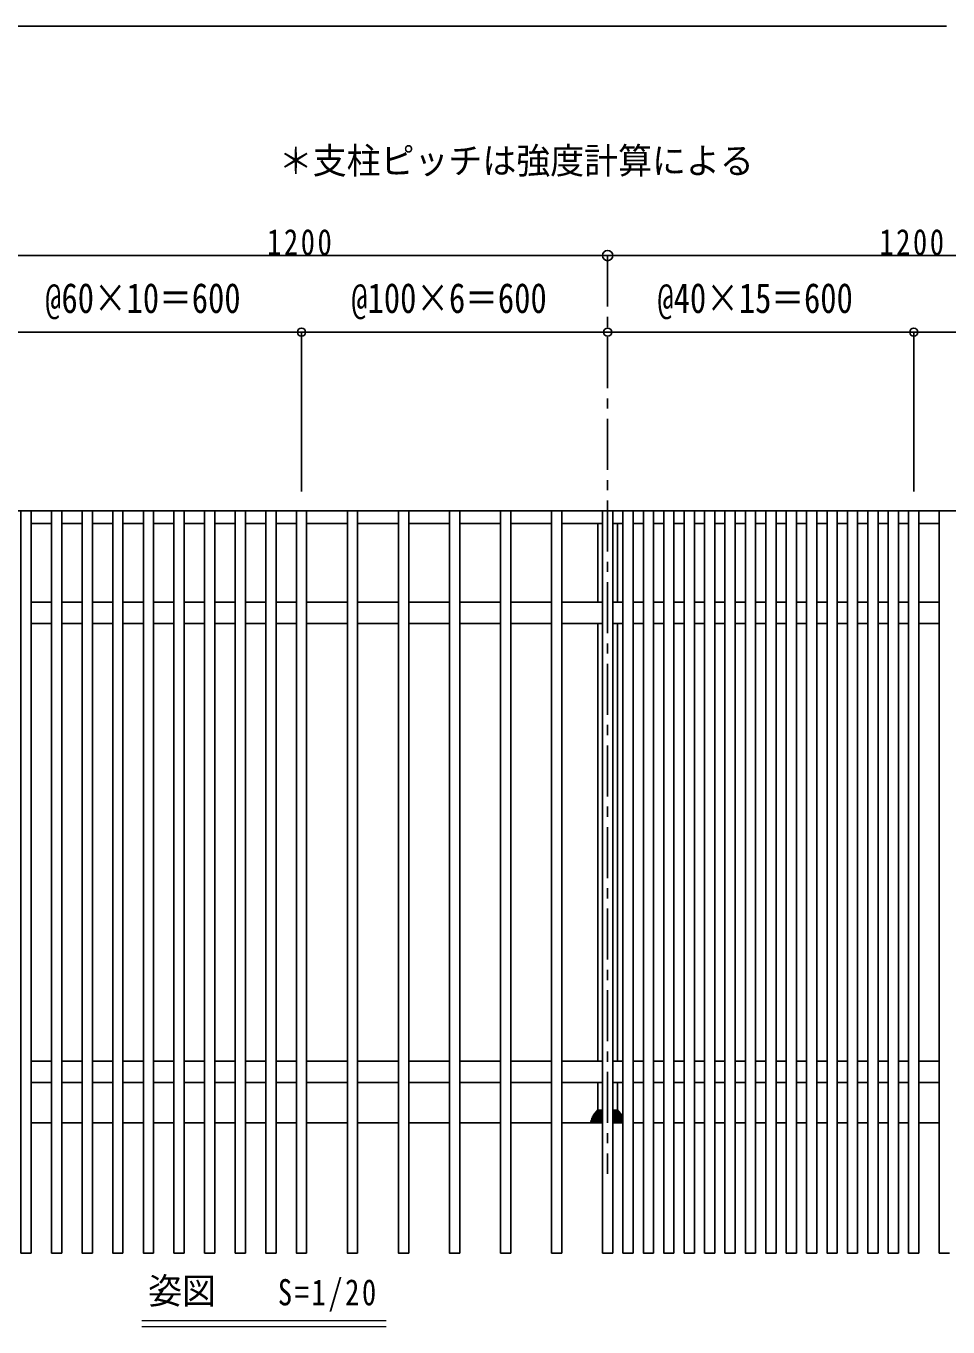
# Model space of a CAD drawing. Units: millimetres at full size, sheet at 1:5, with parts at other scales. Extents: x -1050 to 1050, y -742 to 742.
# Drawn here: x 252 to 704, y 45 to 682 of the extents above; entities that cross this region are included whole.
import ezdxf
from ezdxf.enums import TextEntityAlignment as Align

# ---------------------------------------------------------------- set-up
doc = ezdxf.new("R2010")
doc.units = ezdxf.units.MM
doc.header["$LTSCALE"] = 5
doc.linetypes.add('CHAIN1', pattern=[8, 5, -1, 1, -1])
doc.layers.add('0-9_文字', color=3, linetype='Continuous', lineweight=20)
doc.layers.add('1-5_図枠1_1', color=7, linetype='Continuous')
doc.layers.add('1-6_姿図', color=7, linetype='Continuous')
doc.styles.add('ＭＳ ゴシック', font='')
doc.styles.get('ＭＳ ゴシック').set_extended_font_data('MS Gothic')

# ---------------------------------------------------------------- blocks, each defined once
blk = doc.blocks.new('dimension_origin')
at = {"color": 0, "linetype": 'Continuous', "lineweight": -2}
blk.add_circle((0, 0), 1.25, dxfattribs=at)

msp = doc.modelspace()

# ---------------------------------------------------------------- linework, layer by layer
at = {"layer": '0-9_文字'}
for p, q in [((429.008, 48), (309.255, 48)), ((429.008, 45), (309.255, 45))]:
    msp.add_line(p, q, dxfattribs=at)
at = {"layer": '1-5_図枠1_1'}
msp.add_line((-990, 682.5), (703.535, 682.5), dxfattribs=at)
at = {"layer": '1-6_姿図'}
for p, q in [((237.5, 570), (537.5, 570)), ((537.5, 570), (837.5, 570)), ((237.5, 532.5), (387.5, 532.5)), ((387.5, 532.5), (537.5, 532.5)), ((387.5, 532.5), (387.5, 454.445)), ((537.5, 532.5), (687.5, 532.5)), ((687.5, 532.5), (837.5, 532.5)), ((687.5, 532.5), (687.5, 454.445)), ((-85, 445), (877.5, 445)), ((255, 445), (255, 81.25)), ((270, 445), (270, 81.25)), ((285, 445), (285, 81.25)), ((300, 445), (300, 81.25)), ((315, 445), (315, 81.25)), ((330, 445), (330, 81.25)), ((345, 445), (345, 81.25)), ((360, 445), (360, 81.25)), ((375, 445), (375, 81.25)), ((390, 445), (390, 81.25)), ((415, 445), (415, 81.25)), ((440, 445), (440, 81.25)), ((465, 445), (465, 81.25)), ((490, 445), (490, 81.25)), ((515, 445), (515, 81.25)), ((540, 445), (540, 81.25)), ((550, 445), (550, 81.25)), ((560, 445), (560, 81.25)), ((570, 445), (570, 81.25)), ((580, 445), (580, 81.25)), ((590, 445), (590, 81.25)), ((600, 445), (600, 81.25)), ((610, 445), (610, 81.25)), ((620, 445), (620, 81.25)), ((630, 445), (630, 81.25)), ((640, 445), (640, 81.25)), ((650, 445), (650, 81.25)), ((660, 445), (660, 81.25)), ((670, 445), (670, 81.25)), ((680, 445), (680, 81.25)), ((690, 445), (690, 81.25)), ((265, 438.75), (255, 438.75)), ((280, 438.75), (270, 438.75)), ((295, 438.75), (285, 438.75)), ((310, 438.75), (300, 438.75)), ((325, 438.75), (315, 438.75)), ((340, 438.75), (330, 438.75)), ((355, 438.75), (345, 438.75)), ((370, 438.75), (360, 438.75)), ((385, 438.75), (375, 438.75)), ((410, 438.75), (390, 438.75)), ((435, 438.75), (415, 438.75)), ((460, 438.75), (440, 438.75)), ((485, 438.75), (465, 438.75)), ((510, 438.75), (490, 438.75)), ((535, 438.75), (515, 438.75)), ((532.75, 438.75), (532.75, 400.25)), ((545, 438.75), (540, 438.75)), ((542.25, 400.25), (542.25, 438.75)), ((555, 438.75), (550, 438.75)), ((565, 438.75), (560, 438.75)), ((575, 438.75), (570, 438.75)), ((585, 438.75), (580, 438.75)), ((595, 438.75), (590, 438.75)), ((605, 438.75), (600, 438.75)), ((615, 438.75), (610, 438.75)), ((625, 438.75), (620, 438.75)), ((635, 438.75), (630, 438.75)), ((645, 438.75), (640, 438.75)), ((655, 438.75), (650, 438.75)), ((665, 438.75), (660, 438.75)), ((675, 438.75), (670, 438.75)), ((685, 438.75), (680, 438.75)), ((700, 438.75), (690, 438.75)), ((265, 400.25), (255, 400.25)), ((280, 400.25), (270, 400.25)), ((295, 400.25), (285, 400.25)), ((310, 400.25), (300, 400.25)), ((325, 400.25), (315, 400.25)), ((340, 400.25), (330, 400.25)), ((355, 400.25), (345, 400.25)), ((370, 400.25), (360, 400.25)), ((385, 400.25), (375, 400.25)), ((410, 400.25), (390, 400.25)), ((435, 400.25), (415, 400.25)), ((460, 400.25), (440, 400.25)), ((485, 400.25), (465, 400.25)), ((510, 400.25), (490, 400.25)), ((535, 400.25), (515, 400.25)), ((545, 400.25), (540, 400.25)), ((555, 400.25), (550, 400.25)), ((565, 400.25), (560, 400.25)), ((575, 400.25), (570, 400.25)), ((585, 400.25), (580, 400.25)), ((595, 400.25), (590, 400.25)), ((605, 400.25), (600, 400.25)), ((615, 400.25), (610, 400.25)), ((625, 400.25), (620, 400.25)), ((635, 400.25), (630, 400.25)), ((645, 400.25), (640, 400.25)), ((655, 400.25), (650, 400.25)), ((665, 400.25), (660, 400.25)), ((675, 400.25), (670, 400.25)), ((685, 400.25), (680, 400.25)), ((700, 400.25), (690, 400.25)), ((265, 389.75), (255, 389.75)), ((280, 389.75), (270, 389.75)), ((295, 389.75), (285, 389.75)), ((310, 389.75), (300, 389.75)), ((325, 389.75), (315, 389.75)), ((340, 389.75), (330, 389.75)), ((355, 389.75), (345, 389.75)), ((370, 389.75), (360, 389.75)), ((385, 389.75), (375, 389.75)), ((410, 389.75), (390, 389.75)), ((435, 389.75), (415, 389.75)), ((460, 389.75), (440, 389.75)), ((485, 389.75), (465, 389.75)), ((510, 389.75), (490, 389.75)), ((535, 389.75), (515, 389.75)), ((532.75, 389.75), (532.75, 175.25)), ((545, 389.75), (540, 389.75)), ((542.25, 175.25), (542.25, 389.75)), ((555, 389.75), (550, 389.75)), ((565, 389.75), (560, 389.75)), ((575, 389.75), (570, 389.75)), ((585, 389.75), (580, 389.75)), ((595, 389.75), (590, 389.75)), ((605, 389.75), (600, 389.75)), ((615, 389.75), (610, 389.75)), ((625, 389.75), (620, 389.75)), ((635, 389.75), (630, 389.75)), ((645, 389.75), (640, 389.75)), ((655, 389.75), (650, 389.75)), ((665, 389.75), (660, 389.75)), ((675, 389.75), (670, 389.75)), ((685, 389.75), (680, 389.75)), ((700, 389.75), (690, 389.75)), ((265, 175.25), (255, 175.25)), ((280, 175.25), (270, 175.25)), ((295, 175.25), (285, 175.25)), ((310, 175.25), (300, 175.25)), ((325, 175.25), (315, 175.25)), ((340, 175.25), (330, 175.25)), ((355, 175.25), (345, 175.25)), ((370, 175.25), (360, 175.25)), ((385, 175.25), (375, 175.25)), ((410, 175.25), (390, 175.25)), ((435, 175.25), (415, 175.25)), ((460, 175.25), (440, 175.25)), ((485, 175.25), (465, 175.25)), ((510, 175.25), (490, 175.25)), ((535, 175.25), (515, 175.25)), ((545, 175.25), (540, 175.25)), ((555, 175.25), (550, 175.25)), ((565, 175.25), (560, 175.25)), ((575, 175.25), (570, 175.25)), ((585, 175.25), (580, 175.25)), ((595, 175.25), (590, 175.25)), ((605, 175.25), (600, 175.25)), ((615, 175.25), (610, 175.25)), ((625, 175.25), (620, 175.25)), ((635, 175.25), (630, 175.25)), ((645, 175.25), (640, 175.25)), ((655, 175.25), (650, 175.25)), ((665, 175.25), (660, 175.25)), ((675, 175.25), (670, 175.25)), ((685, 175.25), (680, 175.25)), ((700, 175.25), (690, 175.25)), ((265, 164.75), (255, 164.75)), ((280, 164.75), (270, 164.75)), ((295, 164.75), (285, 164.75)), ((310, 164.75), (300, 164.75)), ((325, 164.75), (315, 164.75)), ((340, 164.75), (330, 164.75)), ((355, 164.75), (345, 164.75)), ((370, 164.75), (360, 164.75)), ((385, 164.75), (375, 164.75)), ((410, 164.75), (390, 164.75)), ((435, 164.75), (415, 164.75)), ((460, 164.75), (440, 164.75)), ((485, 164.75), (465, 164.75)), ((510, 164.75), (490, 164.75)), ((535, 164.75), (515, 164.75)), ((532.75, 164.75), (532.75, 151.25)), ((545, 164.75), (540, 164.75)), ((542.25, 151.25), (542.25, 164.75)), ((555, 164.75), (550, 164.75)), ((565, 164.75), (560, 164.75)), ((575, 164.75), (570, 164.75)), ((585, 164.75), (580, 164.75)), ((595, 164.75), (590, 164.75)), ((605, 164.75), (600, 164.75)), ((615, 164.75), (610, 164.75)), ((625, 164.75), (620, 164.75)), ((635, 164.75), (630, 164.75)), ((645, 164.75), (640, 164.75)), ((655, 164.75), (650, 164.75)), ((665, 164.75), (660, 164.75)), ((675, 164.75), (670, 164.75)), ((685, 164.75), (680, 164.75)), ((700, 164.75), (690, 164.75)), ((529.687, 147.014), (529.687, 146.599)), ((530.005, 147.76), (530.005, 147.407)), ((530.005, 147.407), (535, 147.407)), ((530.408, 148.524), (530.408, 148.2)), ((530.408, 148.2), (535, 148.2)), ((530.86, 149.001), (535, 149.001)), ((530.924, 149.302), (530.924, 149.001)), ((531.382, 149.8), (535, 149.8)), ((531.573, 150.1), (531.573, 149.8)), ((532.027, 150.6), (535, 150.6)), ((532.25, 150.75), (532.25, 150.6)), ((532.75, 151.25), (535, 151.25)), ((542.25, 151.25), (540, 151.25)), ((542.973, 150.6), (540, 150.6)), ((543.618, 149.8), (540, 149.8)), ((544.14, 149.001), (540, 149.001)), ((544.592, 148.2), (540, 148.2)), ((544.995, 147.407), (540, 147.407)), ((542.75, 150.75), (542.75, 150.6)), ((543.427, 150.1), (543.427, 149.8)), ((544.076, 149.302), (544.076, 149.001)), ((544.592, 148.524), (544.592, 148.2)), ((544.995, 147.76), (544.995, 147.407)), ((265, 145), (255, 145)), ((280, 145), (270, 145)), ((295, 145), (285, 145)), ((310, 145), (300, 145)), ((325, 145), (315, 145)), ((340, 145), (330, 145)), ((355, 145), (345, 145)), ((370, 145), (360, 145)), ((385, 145), (375, 145)), ((410, 145), (390, 145)), ((435, 145), (415, 145)), ((460, 145), (440, 145)), ((485, 145), (465, 145)), ((510, 145), (490, 145)), ((535, 145), (515, 145)), ((529.25, 145.482), (529.25, 145)), ((529.441, 146.311), (529.441, 145.8)), ((529.441, 145.8), (535, 145.8)), ((529.687, 146.6), (535, 146.6)), ((545, 146.6), (540, 146.6)), ((545, 145.8), (540, 145.8)), ((545, 145), (540, 145)), ((555, 145), (550, 145)), ((565, 145), (560, 145)), ((575, 145), (570, 145)), ((585, 145), (580, 145)), ((595, 145), (590, 145)), ((605, 145), (600, 145)), ((615, 145), (610, 145)), ((625, 145), (620, 145)), ((635, 145), (630, 145)), ((645, 145), (640, 145)), ((655, 145), (650, 145)), ((665, 145), (660, 145)), ((675, 145), (670, 145)), ((685, 145), (680, 145)), ((700, 145), (690, 145))]:
    msp.add_line(p, q, dxfattribs=at)
at = {"layer": '1-6_姿図', "linetype": 'CHAIN1'}
msp.add_line((537.5, 570), (537.5, 120), dxfattribs=at)
at = {"layer": '1-6_姿図'}
for points in [[(250, 445), (250, 81.25), (255, 81.25)], [(265, 445), (265, 81.25), (270, 81.25)], [(280, 445), (280, 81.25), (285, 81.25)], [(295, 445), (295, 81.25), (300, 81.25)], [(310, 445), (310, 81.25), (315, 81.25)], [(325, 445), (325, 81.25), (330, 81.25)], [(340, 445), (340, 81.25), (345, 81.25)], [(355, 445), (355, 81.25), (360, 81.25)], [(370, 445), (370, 81.25), (375, 81.25)], [(385, 445), (385, 81.25), (390, 81.25)], [(410, 445), (410, 81.25), (415, 81.25)], [(435, 445), (435, 81.25), (440, 81.25)], [(460, 445), (460, 81.25), (465, 81.25)], [(485, 445), (485, 81.25), (490, 81.25)], [(510, 445), (510, 81.25), (515, 81.25)], [(535, 445), (535, 81.25), (540, 81.25)], [(545, 445), (545, 81.25), (550, 81.25)], [(555, 445), (555, 81.25), (560, 81.25)], [(565, 445), (565, 81.25), (570, 81.25)], [(575, 445), (575, 81.25), (580, 81.25)], [(585, 445), (585, 81.25), (590, 81.25)], [(595, 445), (595, 81.25), (600, 81.25)], [(605, 445), (605, 81.25), (610, 81.25)], [(615, 445), (615, 81.25), (620, 81.25)], [(625, 445), (625, 81.25), (630, 81.25)], [(635, 445), (635, 81.25), (640, 81.25)], [(645, 445), (645, 81.25), (650, 81.25)], [(655, 445), (655, 81.25), (660, 81.25)], [(665, 445), (665, 81.25), (670, 81.25)], [(675, 445), (675, 81.25), (680, 81.25)], [(685, 445), (685, 81.25), (690, 81.25)], [(700, 445), (700, 81.25), (705, 81.25)]]:
    msp.add_lwpolyline(points, dxfattribs=at)
for centre, radius, start, end in [((530.056, 147.04), 0.37, 97.87545, 184.11221), ((530.42, 147.785), 0.415, 91.62275, 183.49063), ((530.873, 148.536), 0.466, 91.64474, 181.439), ((531.412, 149.312), 0.488, 86.57068, 181.25523), ((532.084, 150.089), 0.512, 86.56134, 178.79631), ((532.75, 150.75), 0.5, 90, 180), ((542.25, 150.75), 0.5, 0, 90), ((542.916, 150.089), 0.512, 1.20369, 93.43866), ((543.588, 149.312), 0.488, 358.74477, 93.42932), ((544.127, 148.536), 0.466, 358.561, 88.35526), ((544.58, 147.785), 0.415, 356.50937, 88.37725), ((544.944, 147.04), 0.37, 81.32477, 82.12455), ((529.614, 145.48), 0.364, 118.33625, 179.71056), ((529.744, 146.303), 0.303, 100.92102, 178.46143)]:
    msp.add_arc(centre, radius, start, end, dxfattribs=at)

# ---------------------------------------------------------------- block references
for p, xscale, yscale in [((537.5, 570), 2, 2), ((387.5, 532.5), 1.6, 1.6), ((537.5, 532.5), 1.6, 1.6), ((687.5, 532.5), 1.6, 1.6)]:
    msp.add_blockref('dimension_origin', p, dxfattribs=dict(at, xscale=xscale, yscale=yscale))
at = {"layer": '1-6_姿図', "rotation": 180}
for p, xscale, yscale in [((537.5, 570), 2, 2), ((387.5, 532.5), 1.6, 1.6), ((537.5, 532.5), 1.6, 1.6), ((687.5, 532.5), 1.6, 1.6)]:
    msp.add_blockref('dimension_origin', p, dxfattribs=dict(at, xscale=xscale, yscale=yscale))

# ---------------------------------------------------------------- texts
at = {"layer": '0-9_文字', "style": 'ＭＳ ゴシック', "width": 0.95}
for s, p in [('＊支柱ピッチは強度計算による', (376.373, 606.251)), ('姿図', (312.321, 52.481))]:
    msp.add_text(s, height=12.83, dxfattribs=at).set_placement(p, align=Align.BOTTOM_LEFT)
at = {"layer": '0-9_文字', "insert": (375.914, 52.481), "char_height": 12.83, "attachment_point": 7, "style": 'ＭＳ ゴシック'}
msp.add_mtext('\\T1.18;\\W0.8;S=1/20', dxfattribs=at)
at = {"layer": '1-6_姿図', "style": 'ＭＳ ゴシック', "width": 0.8}
for s, p in [('@60×10＝600', (261.875, 537.5)), ('@100×6＝600', (411.875, 537.5)), ('@40×15＝600', (561.875, 537.5))]:
    msp.add_text(s, height=14.66, dxfattribs=at).set_placement(p, align=Align.BOTTOM_LEFT)
at = {"layer": '1-6_姿図', "char_height": 12.83, "attachment_point": 7, "style": 'ＭＳ ゴシック'}
for insert in [(370.625, 570), (670.625, 570)]:
    msp.add_mtext('\\T1.18;\\W0.8;1200', dxfattribs=dict(at, insert=insert))

doc.saveas('drawing.dxf')
